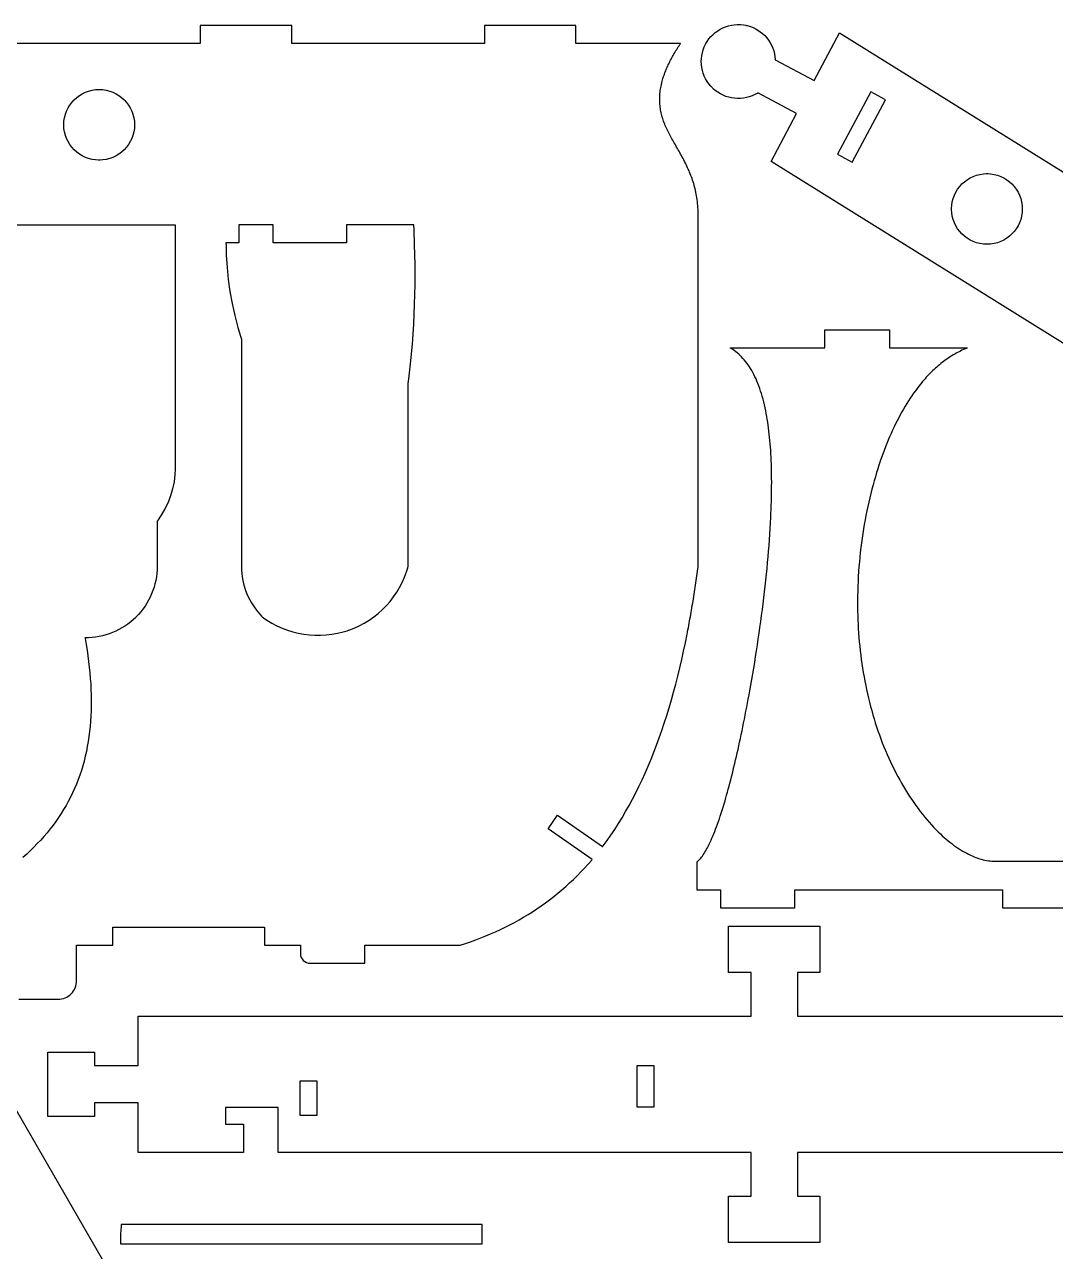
# Model space of a CAD drawing. Extents: x 0 to 504, y 0 to 398.
# Drawn here: x 245.9 to 360.3, y 261.9 to 398.1 of the extents above; entities that cross this region are included whole.
import ezdxf

# ---------------------------------------------------------------- set-up
doc = ezdxf.new("R2010")
doc.units = 0
doc.layers.get('0').update_dxf_attribs({"linetype": 'CONTINUOUS'})

msp = doc.modelspace()

# ---------------------------------------------------------------- linework, layer by layer
at = {"color": 0}
for points in [[(245.231, 289.862), (249.581, 289.862), (249.631, 289.862), (249.785, 289.874), (249.986, 289.903), (250.183, 289.953), (250.374, 290.021), (250.557, 290.107), (250.731, 290.211), (250.894, 290.333), (251.011, 290.435), (251.047, 290.471), (251.083, 290.507), (251.185, 290.622), (251.307, 290.786), (251.411, 290.961), (251.497, 291.144), (251.565, 291.335), (251.615, 291.532), (251.644, 291.733), (251.656, 291.886), (251.656, 291.938), (251.656, 295.862), (255.656, 295.862), (255.656, 297.862), (272.506, 297.862), (272.506, 295.862), (276.506, 295.862), (276.506, 294.938), (276.506, 294.883), (276.526, 294.721), (276.589, 294.519), (276.689, 294.338), (276.819, 294.178), (276.979, 294.047), (277.161, 293.947), (277.364, 293.885), (277.526, 293.862), (277.581, 293.862), (283.656, 293.862), (283.656, 295.862), (294.239, 295.862), (294.239, 295.862), (294.239, 295.862), (294.24, 295.864), (294.242, 295.864), (294.242, 295.864), (294.243, 295.864), (294.243, 295.864), (294.243, 295.864), (294.244, 295.865), (294.246, 295.865), (294.246, 295.865), (294.247, 295.865), (294.247, 295.865), (294.247, 295.865), (294.249, 295.867), (294.25, 295.867), (294.25, 295.867), (294.826, 296.056), (295.397, 296.253), (295.961, 296.457), (296.521, 296.671), (297.074, 296.893), (297.619, 297.124), (298.161, 297.362), (298.696, 297.611), (299.224, 297.867), (299.746, 298.132), (300.263, 298.406), (300.772, 298.688), (301.275, 298.979), (301.772, 299.279), (302.264, 299.589), (302.749, 299.907), (303.226, 300.233), (303.697, 300.569), (304.162, 300.914), (304.621, 301.268), (305.074, 301.632), (305.518, 302.004), (305.957, 302.386), (306.389, 302.778), (306.814, 303.178), (307.233, 303.588), (307.644, 304.007), (308.049, 304.436), (308.447, 304.875), (308.839, 305.324), (308.892, 305.386), (303.992, 308.803), (305.05, 310.321), (310.053, 306.832), (310.054, 306.833), (310.056, 306.836), (310.057, 306.838), (310.058, 306.84), (310.06, 306.842), (310.061, 306.843), (310.063, 306.846), (310.064, 306.847), (310.067, 306.85), (310.068, 306.851), (310.069, 306.853), (310.072, 306.857), (310.074, 306.858), (310.075, 306.861), (310.076, 306.862), (310.078, 306.865), (310.079, 306.867), (310.081, 306.868), (310.082, 306.871), (310.083, 306.872), (310.085, 306.875), (310.086, 306.876), (310.088, 306.878), (310.089, 306.881), (310.09, 306.882), (310.092, 306.883), (310.093, 306.886), (310.094, 306.888), (310.096, 306.89), (310.099, 306.892), (310.54, 307.493), (310.974, 308.107), (311.396, 308.735), (311.81, 309.376), (312.213, 310.032), (312.607, 310.7), (312.992, 311.382), (313.367, 312.078), (313.732, 312.785), (314.089, 313.506), (314.436, 314.239), (314.774, 314.985), (315.104, 315.742), (315.424, 316.513), (315.736, 317.294), (316.039, 318.089), (316.333, 318.896), (316.619, 319.714), (316.897, 320.544), (317.167, 321.385), (317.429, 322.237), (317.682, 323.101), (317.928, 323.976), (318.165, 324.862), (318.394, 325.76), (318.617, 326.667), (318.831, 327.585), (319.037, 328.514), (319.236, 329.453), (319.428, 330.401), (319.476, 330.643), (319.522, 330.885), (319.569, 331.128), (319.615, 331.371), (319.661, 331.615), (319.706, 331.86), (319.75, 332.106), (319.794, 332.351), (319.838, 332.599), (319.881, 332.846), (319.924, 333.093), (319.965, 333.342), (320.007, 333.592), (320.049, 333.842), (320.089, 334.092), (320.129, 334.343), (320.169, 334.594), (320.208, 334.847), (320.247, 335.101), (320.286, 335.354), (320.325, 335.61), (320.362, 335.864), (320.399, 336.119), (320.436, 336.376), (320.472, 336.633), (320.507, 336.892), (320.543, 337.15), (320.578, 337.408), (320.611, 337.668), (320.646, 337.928), (320.646, 337.933), (320.646, 337.933), (320.646, 375.936), (320.658, 376.181), (320.668, 376.421), (320.672, 376.66), (320.674, 376.894), (320.671, 377.126), (320.664, 377.356), (320.653, 377.582), (320.639, 377.804), (320.621, 378.025), (320.6, 378.242), (320.575, 378.456), (320.547, 378.668), (320.517, 378.876), (320.482, 379.082), (320.444, 379.286), (320.404, 379.486), (320.36, 379.685), (320.314, 379.881), (320.265, 380.074), (320.214, 380.264), (320.16, 380.453), (320.103, 380.638), (320.043, 380.821), (319.982, 381.003), (319.918, 381.181), (319.851, 381.357), (319.783, 381.532), (319.714, 381.704), (319.642, 381.874), (319.567, 382.042), (319.492, 382.207), (319.408, 382.383), (319.325, 382.557), (319.24, 382.728), (319.154, 382.899), (319.067, 383.067), (318.978, 383.233), (318.89, 383.397), (318.8, 383.561), (318.711, 383.722), (318.621, 383.882), (318.532, 384.042), (318.442, 384.199), (318.353, 384.356), (318.264, 384.51), (318.175, 384.664), (318.088, 384.817), (318, 384.969), (317.914, 385.121), (317.829, 385.271), (317.746, 385.421), (317.662, 385.571), (317.582, 385.719), (317.503, 385.867), (317.426, 386.015), (317.35, 386.162), (317.278, 386.31), (317.207, 386.457), (317.138, 386.604), (317.072, 386.751), (317.008, 386.899), (316.946, 387.054), (316.885, 387.21), (316.828, 387.367), (316.774, 387.524), (316.724, 387.681), (316.676, 387.839), (316.633, 387.996), (316.593, 388.154), (316.556, 388.314), (316.524, 388.472), (316.494, 388.632), (316.468, 388.793), (316.446, 388.954), (316.428, 389.115), (316.414, 389.276), (316.403, 389.44), (316.396, 389.603), (316.392, 389.767), (316.393, 389.932), (316.397, 390.097), (316.406, 390.264), (316.417, 390.432), (316.433, 390.6), (316.454, 390.768), (316.478, 390.939), (316.506, 391.11), (316.539, 391.282), (316.575, 391.454), (316.615, 391.628), (316.66, 391.803), (316.708, 391.979), (316.746, 392.103), (316.783, 392.228), (316.825, 392.351), (316.867, 392.478), (316.911, 392.603), (316.957, 392.729), (317.006, 392.856), (317.056, 392.982), (317.107, 393.11), (317.161, 393.237), (317.217, 393.367), (317.274, 393.496), (317.333, 393.625), (317.396, 393.754), (317.458, 393.885), (317.524, 394.015), (317.59, 394.147), (317.66, 394.279), (317.731, 394.411), (317.803, 394.544), (317.878, 394.676), (317.954, 394.811), (318.033, 394.944), (318.112, 395.079), (318.196, 395.214), (318.279, 395.35), (318.365, 395.486), (318.453, 395.622), (318.542, 395.758), (318.633, 395.896), (318.636, 395.9), (318.644, 395.912), (318.646, 395.915), (318.654, 395.928), (318.657, 395.932), (318.66, 395.935), (318.665, 395.943), (318.667, 395.947), (318.675, 395.958), (318.678, 395.963), (318.681, 395.967), (318.686, 395.974), (318.688, 395.978), (318.696, 395.99), (318.699, 395.993), (318.701, 395.997), (318.707, 396.006), (318.71, 396.01), (318.711, 396.013), (307.09, 396.013), (307.09, 398.013), (296.94, 398.013), (296.94, 396.013), (275.535, 396.013), (275.535, 398.013), (265.385, 398.013), (265.385, 396.013), (244.056, 396.013)], [(394.057, 342.249), (328.76, 382.914), (331.578, 388.219), (327.268, 390.51), (327.194, 390.465), (326.967, 390.342), (326.657, 390.2), (326.339, 390.086), (326.017, 389.999), (325.689, 389.939), (325.36, 389.906), (325.031, 389.9), (324.701, 389.919), (324.375, 389.965), (324.053, 390.037), (323.736, 390.136), (323.428, 390.26), (323.128, 390.41), (322.84, 390.585), (322.565, 390.785), (322.367, 390.951), (322.303, 391.01), (322.24, 391.069), (322.063, 391.256), (321.844, 391.518), (321.651, 391.794), (321.483, 392.083), (321.339, 392.383), (321.221, 392.693), (321.129, 393.01), (321.061, 393.332), (321.021, 393.66), (321.006, 393.989), (321.018, 394.321), (321.057, 394.65), (321.122, 394.978), (321.217, 395.303), (321.338, 395.621), (321.446, 395.856), (321.486, 395.932), (321.526, 396.008), (321.661, 396.229), (321.857, 396.508), (322.074, 396.767), (322.308, 397.004), (322.56, 397.222), (322.828, 397.417), (323.108, 397.589), (323.403, 397.739), (323.708, 397.864), (324.022, 397.964), (324.344, 398.039), (324.674, 398.088), (325.007, 398.11), (325.344, 398.104), (325.683, 398.071), (325.939, 398.028), (326.022, 398.008), (326.107, 397.99), (326.356, 397.918), (326.676, 397.803), (326.982, 397.661), (327.274, 397.497), (327.549, 397.311), (327.807, 397.103), (328.047, 396.876), (328.268, 396.632), (328.468, 396.371), (328.647, 396.093), (328.804, 395.801), (328.938, 395.497), (329.047, 395.181), (329.131, 394.854), (329.186, 394.518), (329.211, 394.261), (329.215, 394.175), (333.526, 391.883), (336.339, 397.176), (394.135, 361.244)], [(231.292, 375.862), (262.596, 375.862), (262.596, 348.938), (262.596, 348.736), (262.564, 348.133), (262.467, 347.338), (262.306, 346.554), (262.083, 345.787), (261.799, 345.042), (261.456, 344.319), (261.054, 343.625), (260.717, 343.124), (260.596, 342.963), (260.596, 337.938), (260.596, 337.839), (260.586, 337.542), (260.557, 337.149), (260.508, 336.76), (260.44, 336.374), (260.353, 335.993), (260.249, 335.617), (260.125, 335.247), (259.983, 334.885), (259.825, 334.529), (259.649, 334.182), (259.456, 333.843), (259.246, 333.514), (259.019, 333.194), (258.776, 332.885), (258.518, 332.588), (258.314, 332.372), (258.243, 332.303), (258.172, 332.233), (257.954, 332.031), (257.654, 331.776), (257.343, 331.536), (257.021, 331.314), (256.689, 331.107), (256.349, 330.918), (255.999, 330.746), (255.642, 330.59), (255.276, 330.454), (254.906, 330.335), (254.529, 330.233), (254.147, 330.151), (253.761, 330.089), (253.371, 330.044), (252.976, 330.019), (252.681, 330.013), (252.581, 330.014), (252.582, 330.007), (252.583, 330.004), (252.583, 330.001), (252.583, 329.999), (252.585, 329.996), (252.585, 329.993), (252.585, 329.99), (252.586, 329.987), (252.586, 329.983), (252.588, 329.981), (252.588, 329.978), (252.588, 329.975), (252.589, 329.972), (252.589, 329.969), (252.59, 329.967), (252.59, 329.963), (252.592, 329.957), (252.592, 329.954), (252.592, 329.951), (252.593, 329.949), (252.593, 329.946), (252.594, 329.943), (252.594, 329.936), (252.596, 329.933), (252.596, 329.931), (252.597, 329.928), (252.597, 329.925), (252.71, 329.276), (252.813, 328.633), (252.906, 327.996), (252.987, 327.362), (253.06, 326.733), (253.122, 326.111), (253.174, 325.492), (253.215, 324.879), (253.246, 324.269), (253.265, 323.667), (253.274, 323.069), (253.271, 322.476), (253.257, 321.889), (253.232, 321.307), (253.196, 320.731), (253.149, 320.16), (253.089, 319.593), (253.018, 319.033), (252.935, 318.479), (252.84, 317.931), (252.733, 317.389), (252.614, 316.851), (252.482, 316.321), (252.338, 315.796), (252.181, 315.276), (252.011, 314.764), (251.829, 314.257), (251.633, 313.757), (251.425, 313.263), (251.203, 312.774), (250.968, 312.292), (250.728, 311.832), (250.476, 311.379), (250.211, 310.931), (249.935, 310.489), (249.644, 310.051), (249.344, 309.621), (249.031, 309.196), (248.706, 308.776), (248.369, 308.362), (248.021, 307.953), (247.662, 307.55), (247.29, 307.151), (246.908, 306.758), (246.515, 306.371), (246.111, 305.989), (245.696, 305.611)], [(362.676, 299.997), (354.476, 299.997), (354.476, 301.997), (331.362, 301.997), (331.362, 299.997), (323.162, 299.997), (323.162, 301.997), (320.546, 301.997), (320.546, 305.146), (320.547, 305.146), (320.549, 305.147), (320.551, 305.15), (320.554, 305.151), (320.554, 305.153), (320.556, 305.153), (320.557, 305.154), (320.558, 305.156), (320.56, 305.157), (320.561, 305.157), (320.564, 305.16), (320.565, 305.16), (320.565, 305.161), (320.568, 305.162), (320.569, 305.164), (320.571, 305.165), (320.572, 305.167), (320.574, 305.168), (320.574, 305.168), (320.576, 305.169), (320.578, 305.171), (320.579, 305.171), (320.581, 305.174), (320.583, 305.175), (320.672, 305.25), (320.761, 305.333), (320.851, 305.426), (320.943, 305.531), (321.033, 305.643), (321.126, 305.765), (321.219, 305.897), (321.315, 306.039), (321.41, 306.19), (321.506, 306.351), (321.601, 306.522), (321.699, 306.701), (321.797, 306.892), (321.894, 307.09), (321.994, 307.299), (322.094, 307.517), (322.194, 307.744), (322.294, 307.982), (322.396, 308.228), (322.497, 308.485), (322.599, 308.75), (322.703, 309.025), (322.806, 309.308), (322.91, 309.603), (323.014, 309.906), (323.118, 310.218), (323.222, 310.539), (323.326, 310.871), (323.432, 311.211), (323.537, 311.561), (323.644, 311.919), (323.733, 312.231), (323.822, 312.547), (323.912, 312.871), (324.003, 313.201), (324.094, 313.537), (324.183, 313.879), (324.274, 314.228), (324.365, 314.582), (324.454, 314.943), (324.546, 315.308), (324.636, 315.679), (324.726, 316.057), (324.817, 316.439), (324.907, 316.826), (324.997, 317.219), (325.088, 317.617), (325.176, 318.019), (325.265, 318.428), (325.356, 318.84), (325.444, 319.257), (325.533, 319.678), (325.621, 320.104), (325.708, 320.533), (325.796, 320.968), (325.883, 321.407), (325.969, 321.849), (326.056, 322.296), (326.14, 322.746), (326.224, 323.2), (326.31, 323.657), (326.393, 324.117), (326.504, 324.739), (326.614, 325.365), (326.722, 325.996), (326.828, 326.632), (326.933, 327.271), (327.036, 327.914), (327.138, 328.56), (327.236, 329.208), (327.333, 329.86), (327.428, 330.513), (327.521, 331.167), (327.612, 331.822), (327.699, 332.478), (327.785, 333.136), (327.868, 333.792), (327.947, 334.447), (328.025, 335.103), (328.099, 335.757), (328.169, 336.411), (328.237, 337.061), (328.303, 337.708), (328.364, 338.354), (328.422, 338.997), (328.476, 339.636), (328.528, 340.271), (328.574, 340.9), (328.618, 341.528), (328.658, 342.149), (328.693, 342.764), (328.724, 343.374), (328.744, 343.824), (328.763, 344.269), (328.779, 344.71), (328.792, 345.149), (328.803, 345.582), (328.811, 346.013), (328.817, 346.438), (328.819, 346.857), (328.821, 347.275), (328.819, 347.689), (328.815, 348.099), (328.808, 348.5), (328.799, 348.9), (328.787, 349.296), (328.772, 349.688), (328.756, 350.071), (328.735, 350.45), (328.713, 350.825), (328.688, 351.196), (328.658, 351.563), (328.628, 351.921), (328.594, 352.275), (328.558, 352.625), (328.519, 352.969), (328.476, 353.306), (328.432, 353.638), (328.385, 353.964), (328.335, 354.286), (328.281, 354.6), (328.224, 354.911), (328.165, 355.213), (328.096, 355.549), (328.022, 355.881), (327.944, 356.2), (327.862, 356.517), (327.776, 356.824), (327.689, 357.121), (327.596, 357.412), (327.499, 357.696), (327.401, 357.974), (327.297, 358.239), (327.19, 358.5), (327.081, 358.756), (326.967, 359), (326.849, 359.237), (326.729, 359.469), (326.604, 359.692), (326.476, 359.906), (326.344, 360.114), (326.21, 360.314), (326.071, 360.506), (325.929, 360.689), (325.783, 360.869), (325.635, 361.037), (325.482, 361.2), (325.326, 361.356), (325.167, 361.5), (325.004, 361.642), (324.838, 361.774), (324.668, 361.896), (324.494, 362.013), (324.317, 362.129), (324.313, 362.131), (324.31, 362.132), (324.306, 362.136), (324.303, 362.138), (324.299, 362.139), (324.294, 362.142), (324.292, 362.144), (324.287, 362.146), (324.285, 362.149), (324.281, 362.15), (324.278, 362.154), (324.274, 362.156), (324.271, 362.157), (324.263, 362.162), (324.26, 362.167), (324.256, 362.167), (324.253, 362.168), (324.249, 362.174), (324.246, 362.174), (324.242, 362.175), (324.237, 362.181), (324.235, 362.181), (324.231, 362.182), (324.228, 362.188), (324.224, 362.188), (324.221, 362.189), (324.217, 362.193), (324.214, 362.193), (324.21, 362.199), (324.21, 362.199), (334.717, 362.199), (334.717, 364.199), (341.917, 364.199), (341.917, 362.199), (350.54, 362.199), (350.524, 362.189), (350.506, 362.181), (350.496, 362.178), (350.487, 362.174), (350.479, 362.168), (350.469, 362.167), (350.461, 362.162), (350.453, 362.157), (350.435, 362.15), (350.425, 362.146), (350.417, 362.142), (350.407, 362.138), (350.399, 362.132), (350.39, 362.131), (350.381, 362.125), (350.364, 362.119), (350.354, 362.114), (350.346, 362.11), (350.336, 362.107), (350.328, 362.103), (350.31, 362.094), (350.301, 362.089), (350.292, 362.088), (350.283, 362.082), (350.274, 362.081), (350.11, 362.006), (349.946, 361.932), (349.783, 361.856), (349.622, 361.775), (349.461, 361.692), (349.301, 361.606), (349.143, 361.517), (348.985, 361.424), (348.826, 361.328), (348.669, 361.231), (348.514, 361.131), (348.36, 361.024), (348.204, 360.917), (348.051, 360.806), (347.899, 360.693), (347.747, 360.575), (347.596, 360.456), (347.446, 360.332), (347.296, 360.207), (347.149, 360.078), (347, 359.946), (346.854, 359.813), (346.707, 359.674), (346.563, 359.532), (346.418, 359.388), (346.274, 359.239), (346.132, 359.089), (345.99, 358.935), (345.849, 358.781), (345.708, 358.619), (345.569, 358.456), (345.368, 358.213), (345.168, 357.963), (344.969, 357.706), (344.774, 357.439), (344.579, 357.171), (344.386, 356.894), (344.196, 356.61), (344.007, 356.318), (343.821, 356.024), (343.636, 355.719), (343.454, 355.411), (343.275, 355.094), (343.097, 354.771), (342.921, 354.442), (342.749, 354.107), (342.578, 353.767), (342.41, 353.418), (342.243, 353.064), (342.081, 352.706), (341.919, 352.338), (341.761, 351.964), (341.607, 351.588), (341.454, 351.203), (341.304, 350.814), (341.157, 350.417), (341.013, 350.014), (340.871, 349.607), (340.732, 349.193), (340.597, 348.775), (340.464, 348.35), (340.329, 347.9), (340.199, 347.443), (340.071, 346.982), (339.947, 346.517), (339.826, 346.043), (339.711, 345.568), (339.599, 345.085), (339.492, 344.599), (339.388, 344.106), (339.289, 343.607), (339.194, 343.107), (339.104, 342.603), (339.018, 342.094), (338.938, 341.581), (338.861, 341.063), (338.79, 340.543), (338.724, 340.019), (338.662, 339.492), (338.607, 338.963), (338.557, 338.431), (338.511, 337.894), (338.471, 337.357), (338.438, 336.818), (338.408, 336.275), (338.385, 335.732), (338.368, 335.186), (338.357, 334.639), (338.351, 334.09), (338.353, 333.54), (338.36, 332.989), (338.371, 332.5), (338.389, 332.011), (338.41, 331.521), (338.438, 331.031), (338.469, 330.54), (338.507, 330.05), (338.55, 329.561), (338.597, 329.072), (338.65, 328.585), (338.707, 328.097), (338.771, 327.611), (338.839, 327.126), (338.911, 326.643), (338.99, 326.161), (339.074, 325.681), (339.162, 325.203), (339.256, 324.726), (339.354, 324.253), (339.458, 323.781), (339.567, 323.311), (339.681, 322.844), (339.8, 322.381), (339.924, 321.919), (340.053, 321.461), (340.188, 321.007), (340.326, 320.556), (340.471, 320.107), (340.621, 319.664), (340.775, 319.224), (340.935, 318.787), (341.103, 318.349), (341.276, 317.912), (341.454, 317.483), (341.636, 317.057), (341.822, 316.638), (342.014, 316.222), (342.21, 315.813), (342.41, 315.408), (342.614, 315.011), (342.822, 314.618), (343.033, 314.232), (343.249, 313.851), (343.467, 313.478), (343.689, 313.11), (343.912, 312.749), (344.14, 312.394), (344.371, 312.047), (344.604, 311.707), (344.84, 311.374), (345.078, 311.047), (345.318, 310.729), (345.561, 310.418), (345.806, 310.115), (346.051, 309.819), (346.299, 309.532), (346.549, 309.253), (346.799, 308.983), (347.051, 308.721), (347.303, 308.468), (347.557, 308.222), (347.765, 308.029), (347.975, 307.84), (348.183, 307.66), (348.392, 307.483), (348.601, 307.314), (348.81, 307.151), (349.018, 306.994), (349.226, 306.844), (349.435, 306.7), (349.643, 306.563), (349.85, 306.431), (350.057, 306.307), (350.264, 306.188), (350.471, 306.076), (350.676, 305.971), (350.881, 305.872), (351.085, 305.781), (351.289, 305.694), (351.492, 305.615), (351.693, 305.543), (351.894, 305.478), (352.094, 305.419), (352.293, 305.368), (352.492, 305.322), (352.688, 305.285), (352.883, 305.253), (353.078, 305.228), (353.271, 305.211), (353.463, 305.2), (353.653, 305.197), (364.564, 305.197)], [(411.328, 272.85), (331.675, 272.85), (331.675, 267.999), (334.175, 267.999), (334.175, 262.85), (324.025, 262.85), (324.025, 267.999), (326.525, 267.999), (326.525, 272.85), (274.018, 272.85), (274.018, 277.85), (268.168, 277.85), (268.168, 276), (270.168, 276), (270.168, 272.85), (258.471, 272.85), (258.471, 278.35), (253.621, 278.35), (253.621, 276.85), (248.471, 276.85), (248.471, 283.997), (253.621, 283.997), (253.621, 282.497), (258.471, 282.497), (258.471, 287.997), (326.525, 287.997), (326.525, 292.847), (324.025, 292.847), (324.025, 297.997), (334.175, 297.997), (334.175, 292.847), (331.675, 292.847), (331.675, 287.997), (365.271, 287.997)], [(234.313, 295.897), (260.185, 251.118)]]:
    msp.add_lwpolyline(points, dxfattribs=at)
for points in [[(254.157, 390.899), (254.257, 390.899), (254.558, 390.878), (254.947, 390.818), (255.324, 390.722), (255.685, 390.589), (256.028, 390.425), (256.351, 390.228), (256.653, 390.001), (256.932, 389.749), (257.185, 389.469), (257.411, 389.168), (257.608, 388.844), (257.774, 388.501), (257.906, 388.14), (258.001, 387.764), (258.061, 387.375), (258.082, 387.074), (258.082, 386.974), (258.082, 386.872), (258.061, 386.572), (258.001, 386.182), (257.906, 385.806), (257.774, 385.446), (257.608, 385.103), (257.411, 384.779), (257.185, 384.476), (256.932, 384.197), (256.653, 383.944), (256.351, 383.718), (256.028, 383.522), (255.685, 383.357), (255.324, 383.225), (254.947, 383.128), (254.558, 383.068), (254.257, 383.049), (254.157, 383.049), (254.056, 383.049), (253.756, 383.068), (253.365, 383.128), (252.989, 383.225), (252.629, 383.357), (252.286, 383.522), (251.963, 383.718), (251.66, 383.944), (251.381, 384.197), (251.128, 384.476), (250.901, 384.779), (250.706, 385.103), (250.54, 385.446), (250.408, 385.806), (250.311, 386.182), (250.251, 386.572), (250.232, 386.872), (250.232, 386.974), (250.232, 387.074), (250.251, 387.375), (250.311, 387.764), (250.408, 388.14), (250.54, 388.501), (250.706, 388.844), (250.901, 389.168), (251.128, 389.469), (251.381, 389.749), (251.66, 390.001), (251.963, 390.228), (252.286, 390.425), (252.629, 390.589), (252.989, 390.722), (253.365, 390.818), (253.756, 390.878), (254.056, 390.899), (254.157, 390.899)], [(341.458, 389.764), (339.825, 390.632), (336.142, 383.7), (337.775, 382.832), (341.458, 389.764)], [(352.722, 373.703), (352.621, 373.703), (352.321, 373.722), (351.931, 373.782), (351.554, 373.879), (351.194, 374.011), (350.851, 374.176), (350.528, 374.372), (350.225, 374.599), (349.946, 374.851), (349.693, 375.131), (349.467, 375.433), (349.271, 375.757), (349.106, 376.1), (348.974, 376.46), (348.876, 376.836), (348.817, 377.226), (348.797, 377.526), (348.797, 377.628), (348.797, 377.728), (348.817, 378.029), (348.876, 378.418), (348.974, 378.794), (349.106, 379.156), (349.271, 379.499), (349.467, 379.822), (349.693, 380.124), (349.946, 380.403), (350.225, 380.656), (350.528, 380.882), (350.851, 381.079), (351.194, 381.244), (351.554, 381.376), (351.931, 381.472), (352.321, 381.532), (352.621, 381.553), (352.722, 381.553), (352.822, 381.553), (353.124, 381.532), (353.513, 381.472), (353.889, 381.376), (354.25, 381.244), (354.593, 381.079), (354.917, 380.882), (355.218, 380.656), (355.497, 380.403), (355.75, 380.124), (355.976, 379.822), (356.174, 379.499), (356.339, 379.156), (356.471, 378.794), (356.567, 378.418), (356.626, 378.029), (356.647, 377.728), (356.647, 377.628), (356.647, 377.526), (356.626, 377.226), (356.567, 376.836), (356.471, 376.46), (356.339, 376.1), (356.174, 375.757), (355.976, 375.433), (355.75, 375.131), (355.497, 374.851), (355.218, 374.599), (354.917, 374.372), (354.593, 374.176), (354.25, 374.011), (353.889, 373.879), (353.513, 373.782), (353.124, 373.722), (352.822, 373.703), (352.722, 373.703)], [(269.946, 337.938), (269.946, 337.84), (269.956, 337.546), (269.985, 337.156), (270.032, 336.769), (270.1, 336.386), (270.185, 336.008), (270.287, 335.635), (270.41, 335.268), (270.549, 334.908), (270.704, 334.554), (270.878, 334.21), (271.068, 333.872), (271.275, 333.544), (271.499, 333.226), (271.737, 332.919), (271.993, 332.622), (272.194, 332.407), (272.264, 332.338), (272.392, 332.242), (272.789, 331.971), (273.332, 331.639), (273.892, 331.342), (274.465, 331.082), (275.053, 330.857), (275.65, 330.669), (276.257, 330.518), (276.872, 330.404), (277.492, 330.326), (278.117, 330.287), (278.743, 330.285), (279.371, 330.321), (279.996, 330.396), (280.619, 330.508), (281.237, 330.661), (281.699, 330.799), (281.85, 330.851), (282.001, 330.904), (282.449, 331.081), (283.029, 331.343), (283.589, 331.639), (284.126, 331.968), (284.642, 332.328), (285.133, 332.717), (285.6, 333.133), (286.039, 333.578), (286.451, 334.047), (286.835, 334.542), (287.189, 335.06), (287.511, 335.599), (287.801, 336.158), (288.057, 336.737), (288.279, 337.335), (288.424, 337.793), (288.465, 337.949), (288.465, 358.231), (288.535, 358.778), (288.721, 360.425), (288.926, 362.624), (289.079, 364.826), (289.182, 367.032), (289.233, 369.24), (289.235, 371.447), (289.183, 373.656), (289.112, 375.311), (289.081, 375.862), (281.633, 375.862), (281.633, 373.862), (273.483, 373.862), (273.483, 375.862), (269.644, 375.862), (269.644, 373.862), (268.237, 373.862), (268.239, 373.524), (268.269, 372.504), (268.353, 371.147), (268.489, 369.797), (268.676, 368.454), (268.917, 367.118), (269.208, 365.793), (269.551, 364.479), (269.842, 363.5), (269.946, 363.178), (269.946, 337.938)], [(313.886, 282.525), (315.736, 282.525), (315.736, 277.871), (313.886, 277.871), (313.886, 282.525)], [(276.486, 280.821), (278.336, 280.821), (278.336, 276.971), (276.486, 276.971), (276.486, 280.821)], [(296.672, 262.707), (296.672, 264.857), (256.594, 264.857), (256.583, 264.679), (256.54, 263.783), (256.522, 262.888), (256.522, 262.707), (296.672, 262.707)]]:
    msp.add_lwpolyline(points, close=True, dxfattribs=at)

doc.saveas('drawing.dxf')
